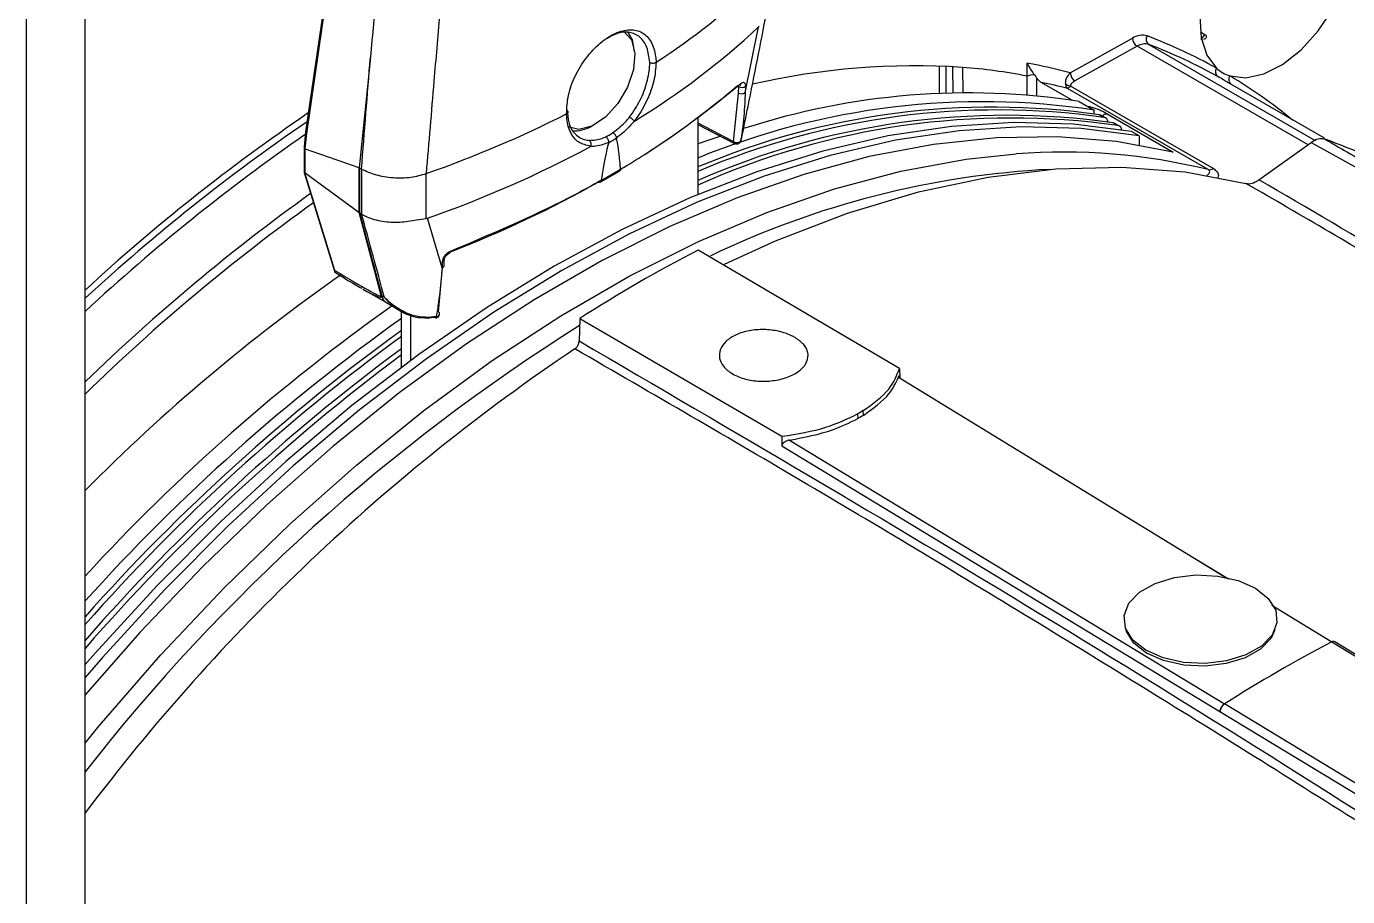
# Model space of a CAD drawing. Extents: x 7 to 135, y 1 to 99.
# Drawn here: x 94.466 to 97.46, y 15.537 to 17.507 of the extents above; entities that cross this region are included whole.
import ezdxf

# ---------------------------------------------------------------- set-up
doc = ezdxf.new("R2010")
doc.units = 0
doc.header["$MEASUREMENT"] = 0
doc.layers.add('OBJECT', color=7, linetype='CONTINUOUS')

msp = doc.modelspace()

# ---------------------------------------------------------------- linework, layer by layer
at = {"layer": 'OBJECT'}
for p, q in [((94.5991, 11.1874), (94.5991, 18.5139)), ((94.4661, 11.1107), (94.4661, 18.4372)), ((95.1487, 17.6136), (95.0988, 17.2686)), ((95.1013, 17.2645), (95.1513, 17.6093)), ((96.0949, 17.3571), (96.1254, 17.5063)), ((96.1254, 17.5063), (96.1269, 17.5081)), ((97.1265, 17.4948), (97.1365, 17.489)), ((97.1286, 17.4767), (97.1365, 17.489)), ((96.8318, 17.4022), (96.9729, 17.4808)), ((96.9834, 17.4623), (96.8422, 17.3837)), ((97.3705, 17.2388), (96.9834, 17.4623)), ((97.0097, 17.4663), (97.3866, 17.2487)), ((95.2455, 17.4373), (95.2205, 17.1873)), ((95.8932, 17.4262), (95.8932, 17.4262)), ((96.5353, 17.3564), (96.5354, 17.4174)), ((96.5495, 17.4168), (96.5494, 17.3571)), ((96.5667, 17.3577), (96.5658, 17.4159)), ((96.5871, 17.4144), (96.5879, 17.3581)), ((96.7343, 17.3947), (96.7343, 17.4241)), ((96.0798, 17.3564), (96.0805, 17.3708)), ((96.0956, 17.3716), (96.0949, 17.3571)), ((96.7343, 17.353), (96.7343, 17.3947)), ((96.7555, 17.3905), (96.7555, 17.351)), ((96.8357, 17.3402), (96.7661, 17.3804)), ((97.1442, 17.1829), (96.8257, 17.3668)), ((96.8316, 17.3726), (97.1562, 17.1852)), ((97.4077, 17.2542), (97.181, 17.385)), ((96.0688, 17.2467), (96.0798, 17.3564)), ((96.8519, 17.3374), (96.8859, 17.3178)), ((95.6904, 17.3091), (95.6904, 17.3091)), ((96.8859, 17.3092), (96.8859, 17.3178)), ((96.9079, 17.3012), (96.8974, 17.3073)), ((96.9114, 17.2999), (96.9009, 17.306)), ((96.9156, 17.3089), (97.0647, 17.2228)), ((95.9877, 17.3008), (95.9877, 17.1267)), ((95.9877, 17.2889), (96.0688, 17.2467)), ((95.9877, 17.2854), (96.0709, 17.2421)), ((96.9397, 17.2829), (96.9292, 17.2889)), ((96.9432, 17.2816), (96.9326, 17.2877)), ((95.0988, 17.2685), (95.0954, 17.2343)), ((95.0979, 17.2303), (95.1013, 17.2645)), ((95.803, 17.2545), (95.803, 17.2545)), ((96.0852, 17.2486), (96.0848, 17.2474)), ((96.0852, 17.2486), (96.087, 17.2557)), ((96.9875, 17.2591), (96.9706, 17.2689)), ((96.9875, 17.2591), (96.9875, 17.2386)), ((95.0953, 17.234), (95.0953, 17.1767)), ((95.0981, 17.2302), (95.2194, 17.1876)), ((95.0981, 17.1749), (95.0981, 17.2302)), ((95.7857, 17.2446), (95.7857, 17.2446)), ((97.2594, 17.16), (97.3779, 17.2441)), ((97.3779, 17.2441), (98.0139, 16.8907)), ((95.2194, 17.1876), (95.2194, 17.0859)), ((95.2216, 17.1865), (95.2253, 17.1844)), ((95.2216, 17.0845), (95.2216, 17.1865)), ((95.0954, 17.1765), (95.1652, 16.9505)), ((95.1654, 16.9547), (95.0972, 17.1754)), ((95.2194, 17.0859), (95.0981, 17.1749)), ((95.2253, 17.1844), (95.2253, 17.0824)), ((95.3724, 17.1742), (95.3726, 17.1743)), ((95.3724, 17.0725), (95.3724, 17.1742)), ((95.7665, 17.1544), (95.8105, 17.1798)), ((95.7685, 17.1586), (95.8125, 17.184)), ((95.7685, 17.1586), (95.7685, 17.1586)), ((95.8125, 17.184), (95.8125, 17.184)), ((95.2199, 17.0855), (95.221, 17.0848)), ((95.2703, 16.8977), (95.2199, 17.0855)), ((95.221, 17.0848), (95.2714, 16.897)), ((95.2253, 17.0824), (95.2216, 17.0845)), ((95.3748, 17.073), (95.3724, 17.0725)), ((95.408, 16.9606), (95.3748, 17.073)), ((96.4445, 16.7326), (95.9883, 17.0006)), ((95.1678, 16.9488), (95.165, 16.951)), ((95.4001, 16.8607), (95.4093, 16.9613)), ((95.4086, 16.975), (95.408, 16.9606)), ((95.2284, 16.9126), (95.2818, 16.8817)), ((95.2774, 16.8936), (95.2714, 16.897)), ((95.2818, 16.8817), (95.3149, 16.8626)), ((95.3159, 16.7354), (95.3159, 16.8629)), ((95.3372, 16.7511), (95.3372, 16.8537)), ((95.3766, 16.8473), (95.3927, 16.8486)), ((95.3949, 16.8501), (95.3774, 16.8484)), ((95.7201, 16.8457), (95.7189, 16.7949)), ((95.7201, 16.8457), (96.1784, 16.5791)), ((96.4421, 16.7128), (97.1785, 16.2634)), ((96.4445, 16.7326), (96.4452, 16.7108)), ((96.3499, 16.6299), (96.3501, 16.6191)), ((96.3628, 16.6265), (96.3626, 16.6372)), ((96.1784, 16.5791), (96.1782, 16.5567)), ((96.1952, 16.5703), (97.1812, 15.9729)), ((97.1707, 15.9554), (96.1782, 16.5567)), ((97.1233, 16.2971), (97.1901, 16.2564)), ((97.2884, 16.1964), (97.4245, 16.1134)), ((97.2884, 16.1964), (97.4245, 16.1133)), ((96.9593, 16.1374), (96.9583, 16.1405)), ((97.4245, 16.1133), (100.419, 14.2878)), ((100.1867, 14.1537), (97.1812, 15.9729)), ((97.1708, 15.9553), (97.1707, 15.9554)), ((100.1764, 14.1361), (97.1708, 15.9553))]:
    msp.add_line(p, q, dxfattribs=at)
at = {"layer": 'OBJECT', "flags": 128}
for points in [[(97.4634, 17.7956), (97.4413, 17.825), (97.4112, 17.8424), (97.3747, 17.8468), (97.3341, 17.838), (97.2916, 17.8164), (97.2497, 17.7834), (97.2108, 17.7408), (97.1773, 17.6911), (97.151, 17.6373), (97.1334, 17.5823), (97.1257, 17.5295), (97.1282, 17.4818), (97.1409, 17.4421), (97.1628, 17.4127)], [(97.1933, 17.3951), (97.2298, 17.3908), (97.2705, 17.3997), (97.313, 17.4213), (97.3549, 17.4544), (97.3938, 17.4971), (97.4273, 17.5468), (97.4535, 17.6007), (97.471, 17.6556)], [(95.819, 17.4963), (95.8198, 17.4958), (95.8371, 17.4765), (95.8446, 17.4465), (95.8416, 17.4094), (95.8283, 17.3698), (95.8063, 17.3324), (95.7783, 17.3017), (95.7477, 17.2814), (95.7181, 17.2739), (95.694, 17.2797)], [(95.8443, 17.4501), (95.8394, 17.477), (95.8293, 17.495)], [(96.8733, 17.3259), (96.8753, 17.3244), (96.8764, 17.3233)], [(96.8974, 17.3073), (96.8995, 17.3067), (96.9009, 17.306)], [(96.9706, 17.2689), (96.8393, 17.2856), (96.7031, 17.2896), (96.5626, 17.2807), (96.4184, 17.2591), (96.271, 17.2248), (96.1211, 17.178), (95.9692, 17.1189), (95.8162, 17.0477), (95.6624, 16.9646), (95.5087, 16.8702), (95.3556, 16.7646), (95.2038, 16.6485), (95.0539, 16.5222), (94.9065, 16.3863), (94.7623, 16.2414), (94.6218, 16.088), (94.5991, 16.0621)], [(96.9875, 17.2591), (96.8563, 17.2758), (96.7201, 17.2798), (96.5796, 17.2709), (96.4353, 17.2493), (96.2879, 17.215), (96.138, 17.1682), (95.9862, 17.1091), (95.8331, 17.0379), (95.6794, 16.9548), (95.5257, 16.8604), (95.3726, 16.7548), (95.2208, 16.6387), (95.0709, 16.5124), (94.9235, 16.3765), (94.7792, 16.2316), (94.6387, 16.0782), (94.5991, 16.0326)], [(96.9292, 17.2889), (96.9313, 17.2883), (96.9326, 17.2877)], [(97.0647, 17.2228), (96.9363, 17.2464), (96.8027, 17.2572), (96.6644, 17.2551), (96.5221, 17.2402), (96.3763, 17.2125), (96.2277, 17.1722), (96.0768, 17.1193), (95.9243, 17.0542), (95.7709, 16.9771), (95.6171, 16.8884), (95.4636, 16.7883), (95.3112, 16.6773), (95.1603, 16.556), (95.0116, 16.4247), (94.8658, 16.284), (94.7235, 16.1346), (94.5991, 15.9934)], [(95.9877, 17.2413), (96.0024, 17.2465), (96.0386, 17.2589)], [(96.0688, 17.2467), (96.0709, 17.2455), (96.0733, 17.2447), (96.0759, 17.2443), (96.0784, 17.2444), (96.0808, 17.2449), (96.0828, 17.2458), (96.0843, 17.2471), (96.0852, 17.2486)], [(94.5991, 15.8843), (94.6313, 15.9232), (94.7711, 16.084), (94.9153, 16.2364), (95.063, 16.3799), (95.2138, 16.5138), (95.3668, 16.6374), (95.5216, 16.7504), (95.6774, 16.8522), (95.8335, 16.9423), (95.9892, 17.0204), (96.144, 17.0861), (96.2971, 17.1391), (96.4478, 17.1793), (96.5956, 17.2065), (96.7092, 17.2185)], [(96.0479, 16.9689), (96.1639, 17.0215), (96.3269, 17.0841), (96.4876, 17.1323), (96.6453, 17.1658), (96.799, 17.1846), (96.9482, 17.1885), (97.0921, 17.1776), (97.2299, 17.1518)], [(95.4126, 16.9654), (95.413, 16.9755), (95.4132, 16.9798)], [(95.4264, 16.9975), (95.4263, 16.9962), (95.426, 16.9951), (95.4255, 16.9943), (95.425, 16.9937), (95.4246, 16.9935)], [(95.3774, 16.8484), (95.3774, 16.8472), (95.3773, 16.8464), (95.3772, 16.8458), (95.3771, 16.8455), (95.377, 16.8455), (95.3769, 16.8458), (95.3768, 16.8464), (95.3766, 16.8473)], [(95.3949, 16.8501), (95.3948, 16.8489), (95.3946, 16.848), (95.3944, 16.8473), (95.3941, 16.847), (95.394, 16.8469)], [(96.9567, 16.1446), (96.9537, 16.1731), (96.9647, 16.201), (96.9889, 16.2259), (97.0243, 16.2459), (97.068, 16.2593), (97.1164, 16.2651), (97.1658, 16.2627), (97.2119, 16.2524), (97.2512, 16.2351), (97.2804, 16.212), (97.2972, 16.1851), (97.3002, 16.1566), (97.2892, 16.1288), (97.265, 16.1039), (97.2296, 16.0839), (97.186, 16.0705), (97.1375, 16.0647), (97.0882, 16.067), (97.042, 16.0773), (97.0027, 16.0947), (96.9735, 16.1177), (96.9567, 16.1446)], [(97.2956, 16.1405), (97.2867, 16.1218), (97.2629, 16.0973), (97.2281, 16.0776), (97.1851, 16.0644), (97.1373, 16.0587), (97.0888, 16.061), (97.0433, 16.0711), (97.0046, 16.0882), (96.9759, 16.1109), (96.9593, 16.1374)], [(100.426, 14.2882), (98.9404, 15.1939), (97.4314, 16.1138)]]:
    msp.add_lwpolyline(points, dxfattribs=at)
at = {"layer": 'OBJECT'}
for centre, radius, start, end in [((94.9863, 18.8213), 1.664, 303.0242, 313.2654), ((94.9563, 18.7557), 1.7111, 301.2478, 313.0957), ((96.9947, 17.4476), 0.0397, 73.7445, 123.2781), ((97.0184, 17.4781), 0.0147, 148.7344, 233.5877), ((96.5857, 16.3772), 1.1855, 60.8682, 69.2436), ((96.9956, 17.4814), 0.0227, 181.5816, 237.2682), ((97.0008, 17.4358), 0.0318, 73.744, 123.2786), ((96.5913, 16.3624), 1.1805, 60.8682, 69.2436), ((96.4785, 15.7871), 1.631, 86.1822, 102.9953), ((96.4878, 16.1132), 1.305, 79.1138, 85.6394), ((96.5113, 16.2059), 1.2384, 75.0021, 79.628), ((96.745, 17.3739), 0.0234, 74.7027, 117.1099), ((96.8545, 17.4028), 0.0227, 181.5815, 237.268), ((97.1743, 17.4048), 0.0139, 145.1728, 233.6345), ((97.2192, 17.4751), 0.0841, 227.9005, 252.0886), ((96.0875, 17.383), 0.014, 240.3064, 305.4976), ((96.0799, 17.3782), 0.00559, 311.5173, 358.4968), ((96.5235, 16.1797), 1.2249, 75.7204, 78.5777), ((96.8326, 17.3899), 0.0173, 226.3263, 266.7821), ((97.2049, 17.387), 0.0141, 145.0455, 225.63), ((96.5849, 16.3775), 1.1856, 50.7153, 59.1209), ((96.6337, 15.6347), 1.7019, 81.4782, 112.3063), ((96.0868, 17.3686), 0.014, 240.304, 305.502), ((96.6011, 15.7097), 1.6469, 81.2413, 108.0351), ((97.6353, 13.5987), 4.4928, 124.2772, 132.5162), ((94.5141, 19.6394), 2.6103, 289.202, 296.7849), ((96.6561, 15.6066), 1.7177, 81.9245, 112.9005), ((96.6666, 15.5961), 1.722, 81.942, 113.2172), ((96.6876, 15.5751), 1.7308, 81.9772, 113.8517), ((96.9149, 17.2967), 0.0122, 86.5729, 144.9195), ((97.6356, 13.5881), 4.487, 124.3775, 132.5902), ((95.7081, 17.3497), 0.0789, 266.4983, 299.221), ((96.698, 15.5646), 1.7352, 81.9946, 114.1654), ((96.9055, 17.2897), 0.0118, 6.205, 77.8012), ((96.9372, 17.2713), 0.0118, 6.205, 77.8012), ((97.7039, 13.508), 4.5702, 124.7619, 132.7952), ((96.0734, 17.246), 0.00465, 171.6193, 237.1864), ((96.0755, 17.251), 0.01, 242.5349, 338.7646), ((97.0153, 16.1411), 1.1784, 60.0256, 70.4604), ((94.5352, 19.4853), 2.5543, 289.1922, 298.2593), ((96.8153, 15.8399), 1.3827, 76.2376, 94.3976), ((96.8887, 15.1717), 2.0145, 92.9175, 115.6763), ((97.1473, 17.1993), 0.0167, 259.4611, 302.4389), ((97.7753, 13.4139), 4.572, 125.6576, 134.0053), ((97.7421, 13.4461), 4.5058, 125.6407, 134.2314), ((95.4074, 16.9807), 0.00586, 281.5267, 351.9941), ((97.4659, 14.1313), 3.2274, 117.2472, 122.7474), ((95.4068, 16.9663), 0.00589, 281.6418, 350.9657), ((97.6001, 13.4805), 4.2263, 124.934, 135.2418), ((95.2957, 16.9165), 0.0323, 217.2264, 221.173), ((95.2826, 16.9166), 0.0226, 236.7629, 240.0025), ((95.2943, 16.902), 0.0238, 196.4993, 238.3705), ((97.8367, 13.2818), 4.4008, 125.2835, 137.3653), ((95.3968, 16.8559), 0.00581, 354.6144, 55.1574), ((97.8905, 13.2386), 4.4317, 125.5163, 137.9619), ((98.0506, 13.1176), 4.3832, 122.1267, 141.949), ((95.3948, 16.8488), 0.0021, 185.0625, 247.4372), ((95.3927, 16.8568), 0.01, 277.3788, 351.6796), ((95.3953, 16.8577), 0.00768, 266.7765, 341.9041), ((97.9283, 13.2076), 4.4568, 125.8847, 138.3319), ((97.9482, 13.1911), 4.4708, 126.069, 138.5133), ((98.0116, 13.1325), 4.5333, 126.4862, 138.8307), ((98.287, 12.9435), 4.6199, 123.9189, 142.9648), ((98.073, 13.0713), 4.6079, 126.7506, 138.9303), ((97.9828, 13.8159), 3.2534, 119.8679, 120.1267), ((97.9848, 13.802), 3.257, 119.868, 120.1266), ((98.8893, 13.2949), 3.1764, 117.4627, 122.5319), ((97.4283, 16.1076), 0.00689, 61.8707, 123.9486), ((97.1948, 15.9529), 0.0242, 124.2171, 173.9648)]:
    msp.add_arc(centre, radius, start, end, dxfattribs=at)
for centre, major_axis, ratio, start_param, end_param in [((93.4132, 14.5466), (1.5893, 16.547), 0.094708, 4.881569, 4.897081), ((94.2118, 17.9161), (2.2222, 0.1551), 0.524922, 5.514953, 5.671362), ((95.1087, 17.2674), (0.00993, -0.00122), 0.518445, 3.130203, 3.940071), ((95.7998, 17.3627), (0.077, 0.1206), 0.545295, 3.86582, 4.036645), ((94.9857, 0.5075), (0.8109, 16.7566), 0.01214, 6.185917, 6.249879), ((95.1053, 17.2336), (0.01, -0.0005), 0.541019, 3.114567, 3.901656), ((95.1053, 17.3007), (0.0071, 0.0706), 0.099986, 3.091184, 3.117364), ((94.9857, 0.5075), (0.8109, 16.7566), 0.01214, 0.048934, 0.112896), ((95.3065, 18.0341), (0.085, 0.847), 0.099986, 3.117364, 3.130453), ((95.3065, 18.0335), (0.0807, 0.8484), 0.104683, 3.080691, 3.093782), ((95.1053, 17.1484), (-0.0087, 0.027), 0.181828, 6.036358, 6.17696), ((95.3101, 18.0314), (0.0807, 0.8484), 0.104683, 3.093782, 3.097122), ((94.2118, 17.9161), (2.2222, 0.1551), 0.524922, 5.250963, 5.4472), ((95.3065, 16.7675), (-0.1046, 0.3236), 0.181828, 6.029841, 6.036358), ((95.3065, 16.7678), (-0.1011, 0.3198), 0.201902, 6.065962, 6.072473), ((95.3101, 16.7657), (-0.1011, 0.3198), 0.201902, 6.061757, 6.065962), ((93.8299, 17.674), (-1.7697, 5.6286), 0.198355, 4.51127, 4.544961), ((94.888, 17.1483), (0.3822, -0.2512), 0.030867, 5.544506, 6.265171), ((94.9096, 17.1658), (0.3616, -0.2711), 0.058139, 5.832572, 6.304437), ((94.888, 17.1483), (0.3822, -0.2512), 0.030867, 6.265171, 6.317835), ((94.9096, 17.1658), (0.3616, -0.2711), 0.058139, 0.021251, 0.073915)]:
    msp.add_ellipse(centre, major_axis=major_axis, ratio=ratio, start_param=start_param, end_param=end_param, dxfattribs=at)
for points, knots in [([(95.3008, 18.0535), (95.3004, 18.0485), (95.2983, 18.0236), (95.2894, 17.9192), (95.2721, 17.7184), (95.2551, 17.5383), (95.2455, 17.4373)], [0, 0, 0, 0, 0.024147, 0.120738, 0.507103, 1, 1, 1, 1]), ([(95.3726, 17.1743), (95.3786, 17.2439), (95.3888, 17.3638), (95.3988, 17.4838), (95.4031, 17.534)], [0, 0, 0, 0, 0.58145, 1, 1, 1, 1]), ([(96.0873, 17.2557), (96.092, 17.2791), (96.1111, 17.3732), (96.1296, 17.4676), (96.1436, 17.5385)], [0, 0, 0, 0, 0.249079, 1, 1, 1, 1]), ([(95.6904, 17.3091), (95.6909, 17.3231), (95.6921, 17.351), (95.7087, 17.3962), (95.7341, 17.4376), (95.7662, 17.4714), (95.8009, 17.4938), (95.8343, 17.5022), (95.8627, 17.4955), (95.8831, 17.4742), (95.8916, 17.4481), (95.8929, 17.4306), (95.8932, 17.4262)], [0, 0, 0, 0, 0.106547, 0.213092, 0.319764, 0.426916, 0.534499, 0.642267, 0.74996, 0.85731, 0.964156, 1, 1, 1, 1]), ([(95.8787, 17.4256), (95.8772, 17.4375), (95.8741, 17.4613), (95.8574, 17.4849), (95.8335, 17.4955), (95.8072, 17.4941), (95.7896, 17.4838), (95.7825, 17.4797)], [0, 0, 0, 0, 0.214284, 0.42858, 0.642684, 0.856871, 1, 1, 1, 1]), ([(97.1365, 17.489), (97.1374, 17.4884), (97.1391, 17.4872), (97.1402, 17.4848), (97.1399, 17.482), (97.1376, 17.4793), (97.1347, 17.4781), (97.1334, 17.4776)], [0, 0, 0, 0, 0.15409, 0.307613, 0.513209, 0.77528, 1, 1, 1, 1]), ([(95.833, 17.3019), (95.8414, 17.3141), (95.8581, 17.3386), (95.8737, 17.3809), (95.8785, 17.4099), (95.8787, 17.4239), (95.8787, 17.4256)], [0, 0, 0, 0, 0.31829, 0.636577, 0.954853, 1, 1, 1, 1]), ([(95.8932, 17.4262), (95.8921, 17.4124), (95.8901, 17.3849), (95.8737, 17.3396), (95.8562, 17.3092), (95.8451, 17.2948), (95.8436, 17.2928)], [0, 0, 0, 0, 0.315568, 0.631103, 0.9475895, 1, 1, 1, 1]), ([(95.8787, 17.4256), (95.8788, 17.4256), (95.8795, 17.4252), (95.8812, 17.4246), (95.884, 17.4241), (95.8874, 17.4242), (95.8907, 17.4248), (95.8923, 17.4257), (95.8932, 17.4262)], [0, 0, 0, 0, 0.032901, 0.166153, 0.374681, 0.583131, 0.791555, 1, 1, 1, 1]), ([(96.7343, 17.4241), (96.7343, 17.4241), (96.7371, 17.418), (96.7422, 17.4092), (96.7494, 17.3989), (96.7512, 17.3965)], [0, 0, 0, 0, 0.006105, 0.762603, 1, 1, 1, 1]), ([(96.7512, 17.3965), (96.7521, 17.3952), (96.7535, 17.3932), (96.755, 17.3912), (96.7555, 17.3905)], [0, 0, 0, 0, 0.624798, 1, 1, 1, 1]), ([(96.8318, 17.4022), (96.8302, 17.4005), (96.8257, 17.3958), (96.8215, 17.3879), (96.8203, 17.3811), (96.8206, 17.3781), (96.8207, 17.3774)], [0, 0, 0, 0, 0.223029, 0.632159, 0.914543, 1, 1, 1, 1]), ([(95.8125, 17.184), (95.8172, 17.1867), (95.8404, 17.2005), (95.9397, 17.262), (96.0203, 17.3262), (96.0855, 17.378)], [0, 0, 0, 0, 0.045653, 0.228293, 1, 1, 1, 1]), ([(96.0836, 17.374), (96.0837, 17.374), (96.0841, 17.3745), (96.0845, 17.3746), (96.0843, 17.3745), (96.0843, 17.3745)], [0, 0, 0, 0, 0.1135991, 0.9318821, 1, 1, 1, 1]), ([(96.0855, 17.378), (96.0867, 17.3789), (96.0893, 17.3808), (96.0924, 17.3808), (96.0947, 17.3788), (96.0957, 17.3753), (96.0957, 17.3726), (96.0956, 17.3716)], [0, 0, 0, 0, 0.21906, 0.438016, 0.659219, 0.880002, 1, 1, 1, 1]), ([(96.7661, 17.3804), (96.764, 17.3818), (96.7602, 17.3844), (96.757, 17.3886), (96.7555, 17.3905)], [0, 0, 0, 0, 0.553569, 1, 1, 1, 1]), ([(96.8207, 17.3774), (96.8212, 17.375), (96.8218, 17.3722), (96.8232, 17.3695), (96.824, 17.3684), (96.8247, 17.3676), (96.8252, 17.3672), (96.8254, 17.367), (96.8255, 17.3669), (96.8256, 17.3669), (96.8256, 17.3668), (96.8256, 17.3668), (96.8257, 17.3668)], [0, 0, 0, 0, 0.525276, 0.614047, 0.794898, 0.889576, 0.940346, 0.967733, 0.982535, 0.987908, 0.989051, 1, 1, 1, 1]), ([(96.8316, 17.3726), (96.8303, 17.371), (96.8288, 17.3691), (96.8273, 17.3678), (96.8267, 17.3673), (96.8262, 17.367), (96.8259, 17.3669), (96.8258, 17.3668), (96.8257, 17.3668), (96.8257, 17.3668), (96.8257, 17.3668), (96.8257, 17.3668), (96.8257, 17.3668)], [0, 0, 0, 0, 0.52669, 0.614019, 0.79511, 0.889802, 0.940518, 0.967868, 0.982625, 0.987907, 0.989067, 1, 1, 1, 1]), ([(96.8422, 17.3837), (96.839, 17.3816), (96.8345, 17.3785), (96.832, 17.3744), (96.8317, 17.373), (96.8316, 17.3726)], [0, 0, 0, 0, 0.651992, 0.922725, 1, 1, 1, 1]), ([(97.181, 17.385), (97.1807, 17.3852), (97.1756, 17.3882), (97.1707, 17.391), (97.166, 17.3935)], [0, 0, 0, 0, 0.07212, 1, 1, 1, 1]), ([(96.0949, 17.3571), (96.0947, 17.3519), (96.0937, 17.3259), (96.091, 17.2893), (96.0867, 17.2591), (96.0852, 17.2486)], [0, 0, 0, 0, 0.139684, 0.698664, 1, 1, 1, 1]), ([(95.6904, 17.3091), (95.6912, 17.3096), (95.6927, 17.3105), (95.6938, 17.3124), (95.6938, 17.3143), (95.6929, 17.3159), (95.6917, 17.3168), (95.6911, 17.3172), (95.691, 17.3173)], [0, 0, 0, 0, 0.20843, 0.416856, 0.625322, 0.833845, 0.967098, 1, 1, 1, 1]), ([(95.7449, 17.2358), (95.7353, 17.2381), (95.7158, 17.2426), (95.6967, 17.2672), (95.6907, 17.2921), (95.6904, 17.3071), (95.6904, 17.3091)], [0, 0, 0, 0, 0.3151061, 0.6329432, 0.9497915, 1, 1, 1, 1]), ([(95.6922, 17.3104), (95.6931, 17.3012), (95.6953, 17.2805), (95.7117, 17.2589), (95.7294, 17.2504), (95.7402, 17.2493), (95.7416, 17.2491)], [0, 0, 0, 0, 0.2693564, 0.6097242, 0.9505106, 1, 1, 1, 1]), ([(96.9156, 17.3089), (96.9149, 17.3093), (96.9119, 17.311), (96.9054, 17.3143), (96.8949, 17.3189), (96.8831, 17.3234), (96.8766, 17.325), (96.8733, 17.3259)], [0, 0, 0, 0, 0.052631, 0.240133, 0.426925, 0.70635, 1, 1, 1, 1]), ([(95.7954, 17.2667), (95.8059, 17.2749), (95.819, 17.2851), (95.8307, 17.2991), (95.833, 17.3019)], [0, 0, 0, 0, 0.796375, 1, 1, 1, 1]), ([(95.844, 17.2929), (95.8335, 17.2813), (95.8202, 17.2667), (95.8059, 17.2566), (95.803, 17.2545)], [0, 0, 0, 0, 0.791837, 1, 1, 1, 1]), ([(95.833, 17.3019), (95.8332, 17.3018), (95.8337, 17.3015), (95.8352, 17.3006), (95.8374, 17.299), (95.8399, 17.2968), (95.8422, 17.2946), (95.8431, 17.2934), (95.8436, 17.2928)], [0, 0, 0, 0, 0.048566, 0.140182, 0.355159, 0.570097, 0.785047, 1, 1, 1, 1]), ([(95.8436, 17.2928), (95.8436, 17.2928), (95.8436, 17.2927), (95.8437, 17.2927), (95.8438, 17.2928), (95.8439, 17.2928), (95.844, 17.2929)], [0, 0, 0, 0, 0.159978, 0.363981, 0.750369, 1, 1, 1, 1]), ([(95.7416, 17.2491), (95.7513, 17.2497), (95.7635, 17.2503), (95.7767, 17.2563), (95.7794, 17.2575)], [0, 0, 0, 0, 0.7963764, 1, 1, 1, 1]), ([(95.7449, 17.2358), (95.7453, 17.2369), (95.7459, 17.239), (95.7458, 17.2425), (95.7448, 17.2456), (95.7434, 17.2476), (95.7423, 17.2487), (95.7418, 17.249), (95.7416, 17.2491)], [0, 0, 0, 0, 0.214955, 0.429899, 0.644838, 0.859817, 0.951433, 1, 1, 1, 1]), ([(95.7794, 17.2575), (95.7841, 17.26), (95.7894, 17.2628), (95.7948, 17.2663), (95.7954, 17.2667)], [0, 0, 0, 0, 0.886115, 1, 1, 1, 1]), ([(95.7857, 17.2446), (95.7857, 17.2456), (95.7858, 17.2475), (95.7849, 17.2508), (95.7833, 17.2538), (95.7817, 17.2557), (95.7804, 17.2569), (95.7798, 17.2573), (95.7794, 17.2575)], [0, 0, 0, 0, 0.2099419, 0.4198828, 0.6298173, 0.8397613, 0.8982282, 1, 1, 1, 1]), ([(95.7954, 17.2667), (95.7958, 17.2665), (95.7964, 17.2661), (95.7978, 17.265), (95.7995, 17.2631), (95.8013, 17.2603), (95.8026, 17.2572), (95.8028, 17.2554), (95.803, 17.2545)], [0, 0, 0, 0, 0.101772, 0.160239, 0.370183, 0.580118, 0.790059, 1, 1, 1, 1]), ([(97.4094, 17.2517), (97.4054, 17.2524), (97.3974, 17.2539), (97.386, 17.2495), (97.3796, 17.2452), (97.3779, 17.2441)], [0, 0, 0, 0, 0.425022, 0.850045, 1, 1, 1, 1]), ([(97.4094, 17.2517), (97.4481, 17.2293), (97.5289, 17.1824), (97.6498, 17.1111), (97.7718, 17.0382), (97.8931, 16.9648), (97.9732, 16.9157), (98.0139, 16.8907)], [0, 0, 0, 0, 0.187145, 0.391348, 0.595125, 0.793954, 1, 1, 1, 1]), ([(95.7857, 17.2446), (95.7743, 17.2403), (95.7599, 17.2349), (95.7472, 17.2354), (95.7445, 17.2355)], [0, 0, 0, 0, 0.791809, 1, 1, 1, 1]), ([(95.7445, 17.2355), (95.7446, 17.2355), (95.7447, 17.2355), (95.7448, 17.2357), (95.7449, 17.2358), (95.7449, 17.2358), (95.7449, 17.2358)], [0, 0, 0, 0, 0.344831, 0.692087, 0.859702, 1, 1, 1, 1]), ([(95.0954, 17.1766), (95.0954, 17.1766), (95.0952, 17.1764), (95.0959, 17.1758), (95.0968, 17.1755), (95.0972, 17.1754)], [0, 0, 0, 0, 0.116987, 0.67229, 1, 1, 1, 1]), ([(95.2256, 17.1843), (95.2361, 17.1795), (95.257, 17.1701), (95.2969, 17.1639), (95.3373, 17.1642), (95.361, 17.1709), (95.3724, 17.1742)], [0, 0, 0, 0, 0.253585, 0.507165, 0.760847, 1, 1, 1, 1]), ([(95.7685, 17.1586), (95.7638, 17.1559), (95.7398, 17.1425), (95.6326, 17.0847), (95.5186, 17.0365), (95.4264, 16.9975)], [0, 0, 0, 0, 0.045653, 0.228293, 1, 1, 1, 1]), ([(95.7685, 17.1586), (95.7684, 17.1577), (95.7682, 17.156), (95.7669, 17.1544), (95.765, 17.1538), (95.7634, 17.1541), (95.7624, 17.1545), (95.7622, 17.1546)], [0, 0, 0, 0, 0.235921, 0.471815, 0.707743, 0.925398, 1, 1, 1, 1]), ([(95.8125, 17.184), (95.8124, 17.1831), (95.8122, 17.1815), (95.8113, 17.1801), (95.8105, 17.1799), (95.8104, 17.1799)], [0, 0, 0, 0, 0.461552, 0.923049, 1, 1, 1, 1]), ([(97.1411, 17.1702), (97.1415, 17.1704), (97.1448, 17.172), (97.1474, 17.1751), (97.148, 17.1789), (97.1466, 17.1813), (97.145, 17.1824), (97.1442, 17.1829)], [0, 0, 0, 0, 0.075716, 0.540313, 0.788615, 0.892686, 1, 1, 1, 1]), ([(97.1562, 17.1852), (97.1591, 17.1831), (97.1649, 17.1787), (97.168, 17.1714), (97.1669, 17.1668), (97.1664, 17.165)], [0, 0, 0, 0, 0.371463, 0.739962, 1, 1, 1, 1]), ([(97.2299, 17.1518), (97.2322, 17.1514), (97.2386, 17.1505), (97.2489, 17.1533), (97.2565, 17.1582), (97.2594, 17.16)], [0, 0, 0, 0, 0.2638826, 0.7230955, 1, 1, 1, 1]), ([(98.5712, 16.3603), (98.3549, 16.4975), (97.9224, 16.7719), (97.4804, 17.0306), (97.2594, 17.16)], [0, 0, 0, 0, 0.5000023, 1, 1, 1, 1]), ([(98.5427, 16.3533), (98.489, 16.3875), (98.3753, 16.46), (98.1941, 16.5737), (97.9992, 16.6942), (97.8018, 16.8143), (97.6086, 16.9301), (97.4197, 17.0417), (97.2932, 17.1151), (97.2299, 17.1518)], [0, 0, 0, 0, 0.124105, 0.263212, 0.41732, 0.571428, 0.714286, 0.857143, 1, 1, 1, 1]), ([(95.2256, 17.0821), (95.2294, 17.0801), (95.2432, 17.0727), (95.2722, 17.0648), (95.3117, 17.0626), (95.3465, 17.0685), (95.3651, 17.0714), (95.3724, 17.0725)], [0, 0, 0, 0, 0.09751, 0.351329, 0.599304, 0.843153, 1, 1, 1, 1]), ([(95.4264, 16.9975), (95.4244, 16.9966), (95.4205, 16.9947), (95.4152, 16.9898), (95.4111, 16.9841), (95.409, 16.9789), (95.4087, 16.976), (95.4086, 16.975)], [0, 0, 0, 0, 0.21906, 0.438013, 0.659216, 0.880002, 1, 1, 1, 1]), ([(95.4133, 16.9799), (95.4133, 16.9802), (95.4134, 16.9811), (95.4142, 16.9836), (95.4159, 16.9866), (95.4186, 16.9897), (95.4216, 16.992), (95.4238, 16.9932), (95.4246, 16.9935), (95.4246, 16.9935)], [0, 0, 0, 0, 0.118172, 0.279887, 0.450067, 0.636771, 0.831721, 0.996639, 1, 1, 1, 1]), ([(95.165, 16.951), (95.165, 16.9521), (95.1649, 16.9532), (95.1654, 16.9546), (95.1654, 16.9547)], [0, 0, 0, 0, 0.9800161, 1, 1, 1, 1]), ([(95.1667, 16.9494), (95.1817, 16.9402), (95.2015, 16.9279), (95.2212, 16.9169), (95.226, 16.9142)], [0, 0, 0, 0, 0.755923, 1, 1, 1, 1]), ([(95.408, 16.9606), (95.4076, 16.9552), (95.4057, 16.9287), (95.4017, 16.8914), (95.3967, 16.8608), (95.3949, 16.8501)], [0, 0, 0, 0, 0.1396844, 0.6986638, 1, 1, 1, 1]), ([(95.3774, 16.8484), (95.3682, 16.8487), (95.3445, 16.8497), (95.3106, 16.8654), (95.2882, 16.8828), (95.2783, 16.8926), (95.2775, 16.8935), (95.2774, 16.8936)], [0, 0, 0, 0, 0.244745, 0.626731, 0.96793, 0.996143, 1, 1, 1, 1]), ([(95.2774, 16.8936), (95.2774, 16.8935), (95.2783, 16.8925), (95.2812, 16.8893), (95.2913, 16.8791), (95.3121, 16.8627), (95.3431, 16.8478), (95.3665, 16.8474), (95.3766, 16.8473)], [0, 0, 0, 0, 0.003661, 0.034966, 0.112488, 0.381453, 0.732444, 1, 1, 1, 1]), ([(96.2081, 16.8027), (96.2153, 16.7976), (96.2297, 16.7873), (96.2387, 16.7682), (96.2369, 16.7487), (96.2236, 16.7305), (96.2006, 16.7158), (96.1704, 16.7061), (96.1365, 16.7026), (96.1026, 16.7058), (96.0795, 16.7134), (96.0601, 16.7236), (96.0447, 16.7364), (96.0352, 16.756), (96.0372, 16.7763), (96.0505, 16.795), (96.0735, 16.8098), (96.1036, 16.8191), (96.1375, 16.8218), (96.1713, 16.8178), (96.1947, 16.81), (96.2055, 16.8041), (96.2081, 16.8027)], [0, 0, 0, 0, 0.053667, 0.107334, 0.161009, 0.214695, 0.268377, 0.32205, 0.375728, 0.429414, 0.483095, 0.499977, 0.553659, 0.607341, 0.661037, 0.714737, 0.76841, 0.822062, 0.875724, 0.929416, 0.983118, 1, 1, 1, 1]), ([(95.709, 16.7772), (95.7102, 16.7781), (95.7119, 16.7795), (95.714, 16.782), (95.7154, 16.784), (95.7167, 16.7862), (95.7176, 16.7885), (95.7186, 16.7914), (95.7188, 16.7935), (95.7189, 16.7949)], [0, 0, 0, 0, 0.226958, 0.33922, 0.451472, 0.563725, 0.675979, 0.788235, 1, 1, 1, 1]), ([(99.8759, 14.0961), (99.7115, 14.2125), (99.3773, 14.4494), (98.8663, 14.8004), (98.3379, 15.1549), (97.8076, 15.5009), (97.28, 15.8358), (96.7598, 16.157), (96.2357, 16.4721), (95.8849, 16.6753), (95.709, 16.7772)], [0, 0, 0, 0, 0.118989, 0.241992, 0.369009, 0.500039, 0.623805, 0.748387, 0.873785, 1, 1, 1, 1]), ([(95.7189, 16.7949), (96.0676, 16.5913), (96.7648, 16.184), (97.8087, 15.5279), (98.8502, 14.8421), (99.5414, 14.356), (99.887, 14.1129)], [0, 0, 0, 0, 0.25003, 0.500058, 0.750055, 1, 1, 1, 1]), ([(96.3626, 16.6372), (96.3845, 16.6529), (96.4249, 16.6819), (96.4383, 16.7167), (96.4445, 16.7326)], [0, 0, 0, 0, 0.541513, 1, 1, 1, 1]), ([(96.3628, 16.6265), (96.3847, 16.6421), (96.4217, 16.6686), (96.4362, 16.7), (96.4421, 16.7128)], [0, 0, 0, 0, 0.593382, 1, 1, 1, 1]), ([(96.4421, 16.7128), (96.4423, 16.7134), (96.4428, 16.7146), (96.4434, 16.7157), (96.4439, 16.7162), (96.4444, 16.7162), (96.4448, 16.7153), (96.4451, 16.7134), (96.4452, 16.7119), (96.4452, 16.7108)], [0, 0, 0, 0, 0.1520763, 0.292238, 0.4221431, 0.5395135, 0.7524535, 0.8361143, 1, 1, 1, 1]), ([(96.1784, 16.5791), (96.2129, 16.5845), (96.2764, 16.5947), (96.3268, 16.6188), (96.3499, 16.6299)], [0, 0, 0, 0, 0.54186, 1, 1, 1, 1]), ([(96.1952, 16.5703), (96.2291, 16.5768), (96.2863, 16.5877), (96.3317, 16.61), (96.3501, 16.6191)], [0, 0, 0, 0, 0.593401, 1, 1, 1, 1]), ([(96.1952, 16.5703), (96.194, 16.5701), (96.1916, 16.5696), (96.1883, 16.5685), (96.1854, 16.567), (96.1824, 16.5649), (96.1802, 16.5625), (96.1785, 16.5595), (96.1783, 16.5578), (96.1782, 16.5567)], [0, 0, 0, 0, 0.152076, 0.292237, 0.422141, 0.539519, 0.752455, 0.836115, 1, 1, 1, 1]), ([(97.4314, 16.1138), (97.4314, 16.1138), (97.4307, 16.1145), (97.4283, 16.1148), (97.4257, 16.1138), (97.4245, 16.1133)], [0, 0, 0, 0, 0.0008847, 0.5182712, 1, 1, 1, 1]), ([(97.1708, 15.9553), (97.1711, 15.9569), (97.1715, 15.9601), (97.1739, 15.9653), (97.1772, 15.9699), (97.1798, 15.9719), (97.1812, 15.9729)], [0, 0, 0, 0, 0.249998, 0.500001, 0.749999, 1, 1, 1, 1])]:
    msp.add_open_spline(points, degree=3, knots=knots, dxfattribs=at)

doc.saveas('drawing.dxf')
